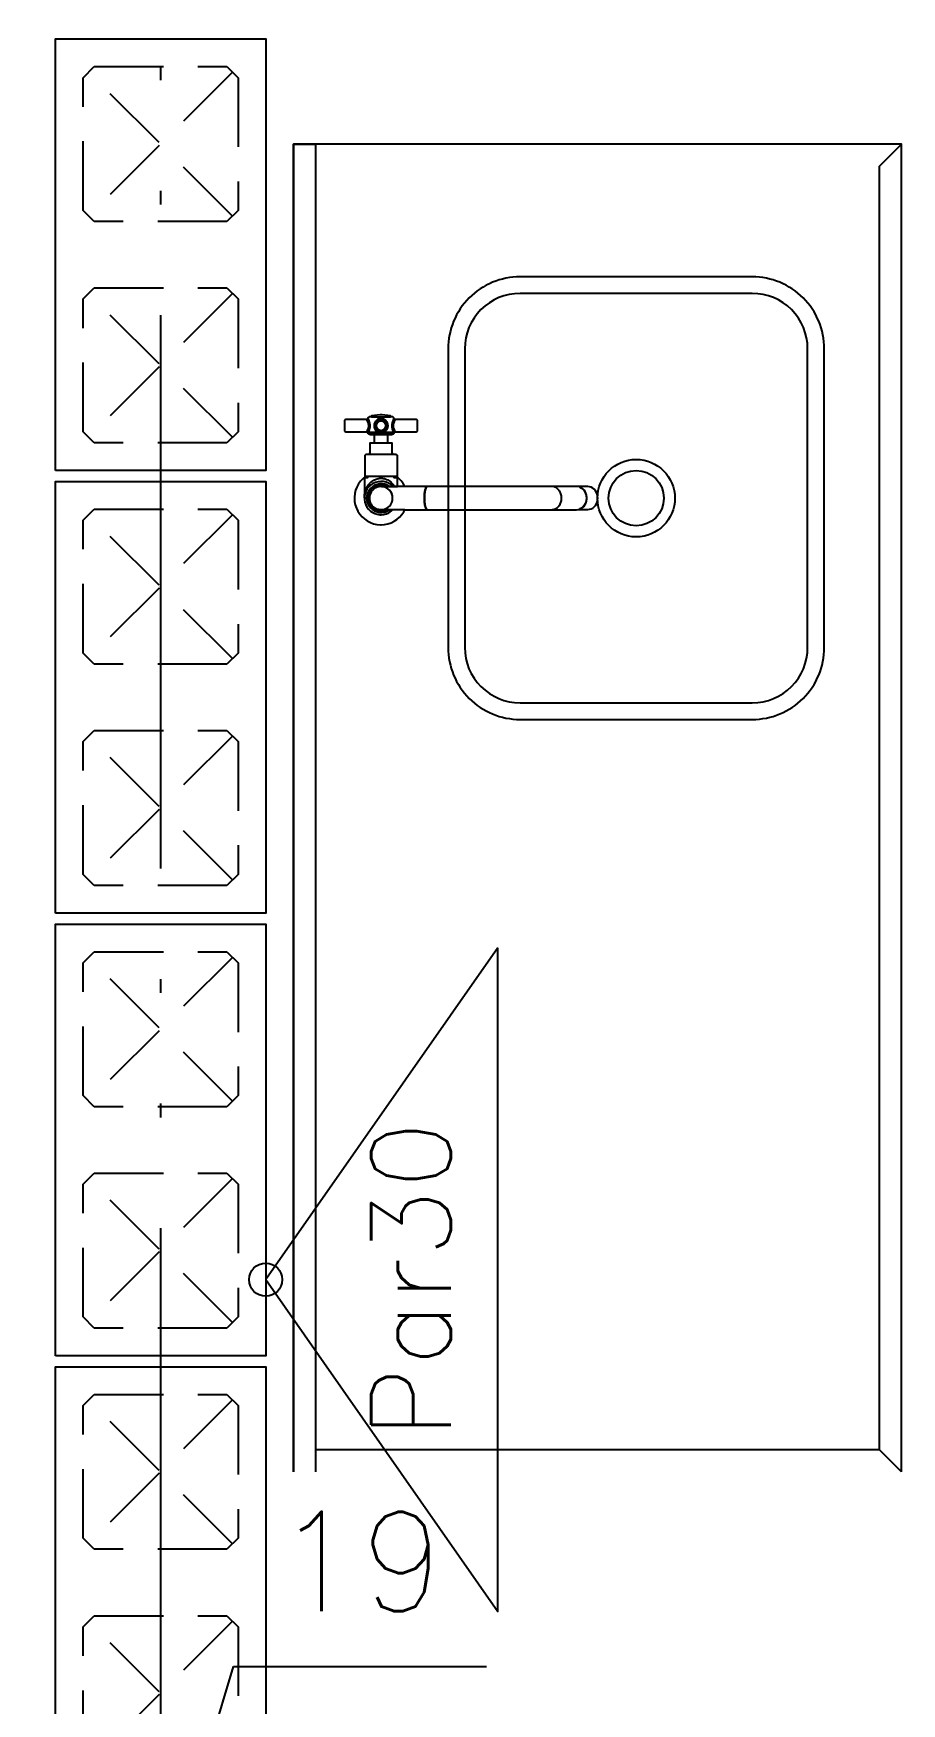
# Model space of a CAD drawing. Extents: x -14651 to 3487, y -4567 to -809.
# Drawn here: x 852.5 to 931, y -1895 to -1744.1 of the extents above; entities that cross this region are included whole.
import ezdxf
from ezdxf.enums import TextEntityAlignment as Align

# ---------------------------------------------------------------- set-up
doc = ezdxf.new("R2010")
doc.units = 0
doc.header["$LTSCALE"] = 25
doc.linetypes.add('DASHED2', pattern=[0.375, 0.25, -0.125])
doc.linetypes.add('ESTILO_TQS_0004', pattern=[3.3, 2, -0.4, 0.05, -0.4, 0.05, -0.4])
for name, color, linetype in [('203', 1, 'DASHED2'), ('241', 2, 'Continuous'), ('247', 50, 'Continuous'), ('ALVENARIA NÃO ESTRUTURAL', 242, 'Continuous'), ('COTA', 1, 'Continuous'), ('EIXOS', 1, 'ESTILO_TQS_0004'), ('PROJ', 252, 'Continuous')]:
    doc.layers.add(name, color=color, linetype=linetype)
doc.styles.add('COTA', font='romans.shx')
doc.dimstyles.new('forma', dxfattribs={"dimscale": 5, "dimtxt": 1.8, "dimasz": 0.8, "dimexe": 2, "dimexo": 1, "dimgap": 1, "dimtad": 1, "dimdec": 1, "dimzin": 9, "dimtxsty": 'COTA', "dimblk1": 'DOT', "dimblk2": 'DOT', "dimsah": 1, "dimcen": 0, "dimdle": 1, "dimclrd": 256, "dimclre": 256, "dimclrt": 2, "dimadec": 0, "dimazin": 0, "dimtfac": 1, "dimtdec": 0, "dimtmove": 0, "dimatfit": 3, "dimfxl": 1, "dimtolj": 1, "dimtzin": 0, "dimarcsym": 0})

# ---------------------------------------------------------------- blocks, each defined once
blk = doc.blocks.new('P4020')
blk.add_lwpolyline([(-19.5, -9.5), (19.5, -9.5), (19.5, 9.5), (-19.5, 9.5), (-19.5, -9.5)])
at = {"color": 1, "linetype": 'DASHED2'}
for points in [[(-17, -6), (-16, -7), (-4, -7), (-3, -6), (-3, 6), (-4, 7), (-16, 7), (-17, 6), (-17, -6)], [(3, -6), (4, -7), (16, -7), (17, -6), (17, 6), (16, 7), (4, 7), (3, 6), (3, -6)]]:
    blk.add_lwpolyline(points, dxfattribs=at)
at = {"layer": '203', "color": 253}
for p, q in [((-16.5, 6.5), (-3.5, -6.5)), ((-3.5, 6.5), (-16.5, -6.5)), ((16.5, 6.5), (3.5, -6.5)), ((3.5, 6.5), (16.5, -6.5))]:
    blk.add_line(p, q, dxfattribs=at)
blk = doc.blocks.new('A$C3139355f')
at = {"layer": 'PROJ'}
for points in [[(1074.58, -1071.77), (1074.58, -951.77), (1019.58, -951.77), (1019.58, -1071.77)], [(1019.58, -1071.77), (1019.58, -951.77), (1021.58, -951.77), (1021.58, -1071.77)], [(1074.58, -1071.77), (1072.58, -1069.77), (1072.58, -953.77), (1074.58, -951.77)], [(1026.66, -976.42), (1028.36, -976.42)], [(1026.9, -978.02), (1028.12, -978.02)], [(1028.12, -978.8), (1026.9, -978.8)], [(1028.61, -979.81), (1026.41, -979.81)], [(1028.92, -981.82), (1026.1, -981.82)], [(1029.67, -982.72), (1027.58, -982.72), (1027.5, -982.72), (1027.43, -982.72), (1027.37, -982.73), (1027.32, -982.74), (1027.3, -982.74), (1027.28, -982.74), (1027.26, -982.75), (1027.24, -982.75), (1027.23, -982.76), (1027.21, -982.76), (1027.2, -982.76), (1027.18, -982.77), (1027.16, -982.78), (1027.14, -982.78), (1027.12, -982.79), (1027.11, -982.8), (1027.09, -982.8), (1027.07, -982.81), (1027.04, -982.83), (1027.01, -982.84), (1026.98, -982.86), (1026.95, -982.88), (1026.91, -982.9), (1026.86, -982.94), (1026.81, -982.99), (1026.76, -983.04), (1026.71, -983.09), (1026.66, -983.15), (1026.62, -983.21), (1026.58, -983.28), (1026.55, -983.35), (1026.52, -983.42), (1026.5, -983.49), (1026.48, -983.56), (1026.47, -983.64), (1026.46, -983.72), (1026.46, -983.79), (1026.47, -983.87), (1026.48, -983.94), (1026.49, -984.02), (1026.51, -984.09), (1026.54, -984.16), (1026.57, -984.23), (1026.61, -984.3), (1026.65, -984.36), (1026.69, -984.42), (1026.74, -984.48), (1026.78, -984.52), (1026.82, -984.56), (1026.84, -984.57), (1026.86, -984.58), (1026.87, -984.6), (1026.89, -984.61), (1026.91, -984.62), (1026.93, -984.64), (1026.95, -984.65), (1026.98, -984.67), (1027, -984.68), (1027.03, -984.7), (1027.06, -984.71), (1027.1, -984.73), (1027.18, -984.76), (1027.27, -984.78), (1027.37, -984.8), (1027.47, -984.81), (1027.58, -984.82)], [(1045.49, -982.78), (1045.63, -982.86), (1045.76, -982.96), (1045.87, -983.09), (1045.97, -983.24), (1046.03, -983.41), (1046.07, -983.58), (1046.09, -983.77), (1046.07, -983.95), (1046.03, -984.12), (1045.97, -984.29), (1045.87, -984.44), (1045.76, -984.57), (1045.63, -984.67), (1045.49, -984.75), (1045.48, -984.75)], [(1029.67, -984.82), (1027.54, -984.82)], [(1072.58, -1069.77), (1021.58, -1069.77), (1021.58, -1071.77)]]:
    blk.add_lwpolyline(points, dxfattribs=at)
for points in [[(1061.08, -963.77), (1040.08, -963.77, 0.414214), (1033.58, -970.27), (1033.58, -997.27, 0.414214), (1040.08, -1003.77), (1061.08, -1003.77, 0.414214), (1067.58, -997.27), (1067.58, -970.27, 0.414214)], [(1061.08, -965.27), (1040.08, -965.27, 0.414214), (1035.08, -970.27), (1035.08, -997.27, 0.414214), (1040.08, -1002.27), (1061.08, -1002.27, 0.414214), (1066.08, -997.27), (1066.08, -970.27, 0.414214)], [(1026.91, -977.15), (1026.91, -977.24), (1026.91, -977.32), (1026.93, -977.39), (1026.94, -977.44), (1026.96, -977.49), (1026.99, -977.55), (1027.01, -977.59), (1027.05, -977.64), (1027.08, -977.68), (1027.13, -977.73), (1027.2, -977.78), (1027.24, -977.81), (1027.28, -977.82), (1027.29, -977.78), (1027.3, -977.73, 0.192103), (1027.71, -977.73), (1027.72, -977.78), (1027.74, -977.82), (1027.79, -977.8), (1027.83, -977.77), (1027.87, -977.74), (1027.91, -977.7), (1027.95, -977.67), (1027.99, -977.61), (1028.04, -977.52), (1028.08, -977.44), (1028.09, -977.37), (1028.1, -977.32), (1028.11, -977.27), (1028.11, -977.22), (1028.1, -977.15), (1028.09, -977.07), (1028.07, -977), (1028.05, -976.95), (1028.03, -976.9), (1028, -976.85), (1027.97, -976.81), (1027.92, -976.75), (1027.85, -976.68), (1027.77, -976.63), (1027.68, -976.6), (1027.6, -976.58), (1027.54, -976.57), (1027.48, -976.57), (1027.42, -976.58), (1027.37, -976.59), (1027.31, -976.61), (1027.25, -976.64), (1027.18, -976.67), (1027.14, -976.71), (1027.1, -976.74), (1027.07, -976.78), (1027.04, -976.82), (1027, -976.88), (1026.96, -976.96), (1026.93, -977.05)], [(1026.33, -977.86, -0.023181), (1026.35, -977.82), (1027.28, -977.82), (1027.33, -977.84), (1027.4, -977.85), (1027.49, -977.86), (1027.59, -977.85), (1027.67, -977.84), (1027.74, -977.82), (1028.66, -977.82, -0.022959), (1028.68, -977.86, -0.366689), (1028.49, -978.02), (1028.12, -978.02), (1026.9, -978.02), (1026.53, -978.02, -0.366483)], [(1027.73, -977.73), (1027.73, -977.73, 0.017847), (1027.76, -977.71), (1027.75, -977.72, 0.017789), (1027.79, -977.7), (1027.78, -977.7, 0.021587), (1027.82, -977.68), (1027.81, -977.68, 0.027178), (1027.86, -977.65), (1027.85, -977.65, 0.016694), (1027.88, -977.63), (1027.88, -977.63, 0.029524), (1027.92, -977.58), (1027.92, -977.59, 0.024437), (1027.95, -977.55), (1027.94, -977.56, 0.02481), (1027.98, -977.51), (1027.97, -977.52, 0.023752), (1028, -977.48), (1027.99, -977.49, 0.022023), (1028.01, -977.44), (1028.01, -977.45, 0.022441), (1028.03, -977.41), (1028.02, -977.42, 0.022868), (1028.04, -977.37), (1028.04, -977.38, 0.020181), (1028.05, -977.33), (1028.05, -977.34, 0.015814), (1028.05, -977.31), (1028.05, -977.31, 0.015915), (1028.06, -977.28), (1028.05, -977.29, 0.025741), (1028.06, -977.23), (1028.06, -977.23, 0.018498), (1028.06, -977.19), (1028.06, -977.2, 0.017313), (1028.06, -977.16), (1028.06, -977.17, 0.018157), (1028.05, -977.13), (1028.05, -977.14, 0.018149), (1028.04, -977.1), (1028.05, -977.11, 0.018439), (1028.04, -977.07), (1028.04, -977.07, 0.018647), (1028.03, -977.04), (1028.03, -977.04, 0.018581), (1028.01, -977.01), (1028.02, -977.01, 0.021766), (1028, -976.97), (1028, -976.98, 0.026407), (1027.97, -976.93), (1027.98, -976.94, 0.026609), (1027.95, -976.89), (1027.95, -976.9, 0.026914), (1027.92, -976.85), (1027.93, -976.86, 0.025672), (1027.89, -976.82), (1027.89, -976.83, 0.023779), (1027.85, -976.79), (1027.86, -976.8, 0.024124), (1027.82, -976.77), (1027.83, -976.77, 0.024539), (1027.78, -976.75), (1027.79, -976.75, 0.024082), (1027.75, -976.73), (1027.76, -976.73, 0.023177), (1027.71, -976.71), (1027.72, -976.71, 0.023669), (1027.67, -976.7), (1027.68, -976.7, 0.024126), (1027.63, -976.68), (1027.64, -976.69, 0.020906), (1027.59, -976.68), (1027.6, -976.68, 0.015716), (1027.57, -976.67), (1027.57, -976.68, 0.01579), (1027.54, -976.67), (1027.55, -976.67, 0.016075), (1027.51, -976.67), (1027.52, -976.67, 0.016281), (1027.48, -976.67), (1027.49, -976.67, 0.016316), (1027.45, -976.67), (1027.46, -976.67, 0.01533), (1027.43, -976.68), (1027.43, -976.68, 0.013711), (1027.4, -976.68), (1027.41, -976.68, 0.013749), (1027.38, -976.69), (1027.39, -976.68, 0.013768), (1027.36, -976.69), (1027.36, -976.69, 0.015624), (1027.33, -976.7), (1027.34, -976.7, 0.018303), (1027.3, -976.71), (1027.31, -976.71, 0.018249), (1027.27, -976.73), (1027.28, -976.72, 0.018455), (1027.24, -976.74), (1027.25, -976.74, 0.018647), (1027.21, -976.76), (1027.22, -976.75, 0.018591), (1027.19, -976.78), (1027.19, -976.77, 0.021186), (1027.15, -976.8), (1027.16, -976.79, 0.025016), (1027.12, -976.83), (1027.13, -976.82, 0.025258), (1027.09, -976.86), (1027.1, -976.85, 0.025603), (1027.06, -976.9), (1027.07, -976.89, 0.024312), (1027.04, -976.93), (1027.04, -976.92, 0.022281), (1027.02, -976.96), (1027.02, -976.96, 0.022662), (1027, -977), (1027.01, -976.99, 0.023081), (1026.99, -977.04), (1026.99, -977.03, 0.023127), (1026.98, -977.08), (1026.98, -977.07, 0.022918), (1026.97, -977.12), (1026.97, -977.11, 0.020264), (1026.96, -977.15), (1026.96, -977.14, 0.015918), (1026.96, -977.18), (1026.96, -977.17, 0.015999), (1026.96, -977.21), (1026.96, -977.2, 0.556946)], [(1027.06, -977.22, 1), (1027.96, -977.22, 1)], [(1026.3, -981.82), (1026.3, -981.92), (1026, -981.92), (1026, -983.74), (1026, -983.72), (1026.01, -983.72), (1026.01, -983.89), (1026.05, -984.13), (1026.13, -984.36), (1026.24, -984.58), (1026.39, -984.77), (1026.57, -984.94), (1026.72, -985.05), (1026.94, -985.16), (1027.17, -985.23), (1027.41, -985.27), (1027.51, -985.27), (1027.75, -985.25), (1027.99, -985.19), (1028.21, -985.09), (1028.3, -985.05), (1028.49, -984.9), (1028.58, -984.82), (1027.56, -984.82), (1027.55, -984.81, 0.956818), (1027.56, -982.72), (1027.57, -982.72, 0.005512), (1027.54, -982.72), (1027.58, -982.72), (1029.01, -982.72), (1029.01, -981.92), (1028.71, -981.92), (1028.71, -981.82)]]:
    blk.add_lwpolyline(points, format="xyb", close=True, dxfattribs=at)
for points in [[(1026.26, -976.72), (1026.27, -976.74), (1026.28, -976.76), (1026.29, -976.78), (1026.3, -976.81), (1026.32, -976.84), (1026.33, -976.87), (1026.35, -976.91), (1026.36, -976.95), (1026.37, -976.98), (1026.38, -977.01), (1026.39, -977.04), (1026.39, -977.06), (1026.4, -977.08), (1026.4, -977.11), (1026.4, -977.14), (1026.41, -977.17), (1026.41, -977.2), (1026.41, -977.22), (1026.41, -977.25), (1026.41, -977.28), (1026.4, -977.31), (1026.4, -977.35), (1026.39, -977.39), (1026.38, -977.42), (1026.37, -977.46), (1026.36, -977.5), (1026.35, -977.53), (1026.34, -977.57), (1026.32, -977.6), (1026.31, -977.63), (1026.29, -977.66), (1026.28, -977.68), (1026.27, -977.7), (1026.26, -977.72), (1026.25, -977.73), (1026.26, -977.73), (1026.28, -977.74), (1026.3, -977.74), (1026.31, -977.75), (1026.32, -977.76), (1026.34, -977.78), (1026.34, -977.79), (1026.35, -977.81), (1026.35, -977.82), (1026.37, -977.77), (1026.4, -977.72), (1026.42, -977.65), (1026.45, -977.57), (1026.47, -977.48), (1026.48, -977.39), (1026.49, -977.3), (1026.49, -977.21), (1026.49, -977.13), (1026.48, -977.06), (1026.47, -977), (1026.46, -976.95), (1026.45, -976.9), (1026.44, -976.85), (1026.42, -976.79), (1026.39, -976.72), (1026.37, -976.66), (1026.35, -976.61), (1026.34, -976.59), (1026.35, -976.61), (1026.35, -976.63), (1026.36, -976.65), (1026.37, -976.67), (1026.39, -976.7), (1026.4, -976.73), (1026.41, -976.77), (1026.42, -976.81), (1026.44, -976.85), (1026.45, -976.9), (1026.46, -976.95), (1026.47, -977), (1026.48, -977.04), (1026.49, -977.07), (1026.49, -977.11), (1026.49, -977.15), (1026.49, -977.19), (1026.49, -977.22), (1026.49, -977.27), (1026.49, -977.32), (1026.49, -977.37), (1026.48, -977.42), (1026.47, -977.46), (1026.46, -977.5), (1026.45, -977.55), (1026.44, -977.59), (1026.43, -977.63), (1026.41, -977.67), (1026.4, -977.7), (1026.39, -977.74), (1026.38, -977.76), (1026.37, -977.79), (1026.36, -977.81), (1026.35, -977.82), (1026.34, -977.78), (1026.3, -977.74), (1026.26, -977.73), (1026.28, -977.69), (1026.3, -977.64), (1026.33, -977.58), (1026.36, -977.51), (1026.38, -977.44), (1026.4, -977.37), (1026.41, -977.29), (1026.41, -977.24), (1026.41, -977.18), (1026.4, -977.13), (1026.39, -977.06), (1026.38, -976.99), (1026.36, -976.93), (1026.33, -976.86), (1026.3, -976.8), (1026.27, -976.74)], [(1028.53, -977.05), (1028.52, -977.12), (1028.52, -977.18), (1028.52, -977.23), (1028.52, -977.29), (1028.53, -977.37), (1028.54, -977.44), (1028.55, -977.5), (1028.56, -977.55), (1028.58, -977.61), (1028.61, -977.69), (1028.63, -977.76), (1028.66, -977.82), (1028.67, -977.8), (1028.66, -977.82), (1028.66, -977.81), (1028.65, -977.8), (1028.64, -977.77), (1028.63, -977.74), (1028.62, -977.71), (1028.6, -977.68), (1028.59, -977.64), (1028.58, -977.59), (1028.56, -977.55), (1028.55, -977.5), (1028.54, -977.44), (1028.53, -977.39), (1028.53, -977.35), (1028.52, -977.31), (1028.52, -977.28), (1028.52, -977.23), (1028.52, -977.18), (1028.52, -977.12), (1028.53, -977.07), (1028.54, -977.03), (1028.54, -976.99), (1028.55, -976.94), (1028.56, -976.9), (1028.57, -976.86), (1028.59, -976.82), (1028.6, -976.78), (1028.61, -976.74), (1028.63, -976.71), (1028.64, -976.67), (1028.65, -976.65), (1028.66, -976.64), (1028.67, -976.61), (1028.68, -976.59), (1028.66, -976.62), (1028.64, -976.67), (1028.62, -976.72), (1028.59, -976.8), (1028.57, -976.88), (1028.55, -976.96)], [(1028.74, -977.69), (1028.72, -977.66), (1028.71, -977.64), (1028.7, -977.61), (1028.68, -977.57), (1028.67, -977.53), (1028.65, -977.5), (1028.64, -977.45), (1028.63, -977.42), (1028.62, -977.39), (1028.62, -977.36), (1028.61, -977.33), (1028.61, -977.3), (1028.61, -977.27), (1028.61, -977.24), (1028.61, -977.21), (1028.61, -977.18), (1028.61, -977.15), (1028.61, -977.12), (1028.62, -977.1), (1028.62, -977.06), (1028.63, -977.02), (1028.64, -976.98), (1028.65, -976.95), (1028.67, -976.91), (1028.68, -976.88), (1028.69, -976.85), (1028.71, -976.82), (1028.71, -976.81), (1028.72, -976.78), (1028.74, -976.76), (1028.75, -976.74), (1028.75, -976.73), (1028.77, -976.7), (1028.78, -976.68), (1028.76, -976.71), (1028.74, -976.75), (1028.71, -976.8), (1028.69, -976.86), (1028.66, -976.93), (1028.64, -977), (1028.62, -977.08), (1028.61, -977.14), (1028.61, -977.19), (1028.61, -977.25), (1028.61, -977.31), (1028.62, -977.38), (1028.64, -977.44), (1028.66, -977.51), (1028.69, -977.59), (1028.72, -977.65), (1028.74, -977.7), (1028.75, -977.72), (1028.75, -977.71)], [(1031.58, -982.81), (1031.55, -982.87), (1031.52, -982.95), (1031.5, -983.02), (1031.49, -983.08), (1031.48, -983.14), (1031.47, -983.2), (1031.46, -983.27), (1031.45, -983.35), (1031.44, -983.42), (1031.44, -983.51), (1031.43, -983.59), (1031.43, -983.68), (1031.43, -983.77), (1031.43, -983.85), (1031.43, -983.94), (1031.44, -984.02), (1031.44, -984.11), (1031.45, -984.18), (1031.46, -984.26), (1031.47, -984.33), (1031.48, -984.4), (1031.49, -984.46), (1031.5, -984.51), (1031.52, -984.58), (1031.55, -984.66), (1031.58, -984.72), (1031.61, -984.77), (1031.64, -984.8), (1031.66, -984.81), (1031.64, -984.8), (1031.63, -984.79), (1031.61, -984.77), (1031.6, -984.76), (1031.59, -984.73), (1031.57, -984.71), (1031.56, -984.68), (1031.55, -984.64), (1031.53, -984.61), (1031.52, -984.56), (1031.5, -984.51), (1031.49, -984.46), (1031.48, -984.4), (1031.47, -984.33), (1031.46, -984.26), (1031.45, -984.18), (1031.44, -984.11), (1031.44, -984.02), (1031.43, -983.94), (1031.43, -983.85), (1031.43, -983.77), (1031.43, -983.68), (1031.43, -983.59), (1031.44, -983.51), (1031.44, -983.42), (1031.45, -983.35), (1031.46, -983.27), (1031.47, -983.2), (1031.48, -983.14), (1031.49, -983.08), (1031.5, -983.02), (1031.52, -982.97), (1031.53, -982.93), (1031.55, -982.89), (1031.56, -982.85), (1031.57, -982.82), (1031.59, -982.8), (1031.6, -982.77), (1031.61, -982.76), (1031.63, -982.74), (1031.66, -982.72), (1031.67, -982.72), (1031.64, -982.73), (1031.61, -982.76)]]:
    blk.add_lwpolyline(points, close=True, dxfattribs=at)
blk.add_polyline3d([(1046.2, -982.73, 0), (1045.33, -982.73, 0), (1045.18, -982.72, 0), (1042.92, -982.72, 0), (1029.67, -982.72, 0), (1029.52, -982.45, 0), (1029.33, -982.2, 0), (1029.11, -981.98, 0), (1028.92, -981.82, 0), (1028.99, -981.82, 0), (1028.99, -979.91, 0), (1028.89, -979.81, 0), (1028.61, -979.81, 0), (1028.51, -979.71, 0), (1028.51, -978.8, 0), (1028.12, -978.8, 0), (1028.12, -978.02, 0), (1028.48, -978.02, 0), (1028.68, -977.86, 0), (1028.78, -977.77, 0), (1030.71, -977.77, 0), (1030.81, -977.67, 0), (1030.81, -976.77, 0), (1030.71, -976.67, 0), (1028.78, -976.67, 0), (1028.68, -976.57, 0), (1028.68, -976.52, 0), (1028.58, -976.42, 0), (1028.36, -976.42, 0), (1028.36, -976.32, 0), (1027.6, -976.24, 0), (1027.42, -976.24, 0), (1026.66, -976.32, 0), (1026.66, -976.42, 0), (1026.43, -976.42, 0), (1026.33, -976.52, 0), (1026.33, -976.57, 0), (1026.23, -976.67, 0), (1024.3, -976.67, 0), (1024.2, -976.77, 0), (1024.2, -977.67, 0), (1024.3, -977.77, 0), (1026.23, -977.77, 0), (1026.33, -977.86, 0), (1026.53, -978.02, 0), (1026.9, -978.02, 0), (1026.9, -978.8, 0), (1026.51, -978.8, 0), (1026.51, -979.71, 0), (1026.41, -979.81, 0), (1026.13, -979.81, 0), (1026.03, -979.91, 0), (1026.03, -981.82, 0), (1026.1, -981.82, 0), (1025.86, -982.01, 0), (1025.65, -982.24, 0), (1025.47, -982.49, 0), (1025.32, -982.77, 0), (1025.21, -983.06, 0), (1025.14, -983.36, 0), (1025.1, -983.67, 0), (1025.1, -983.77, 0), (1025.12, -984.07, 0), (1025.18, -984.38, 0), (1025.28, -984.67, 0), (1025.42, -984.95, 0), (1025.59, -985.21, 0), (1025.79, -985.45, 0), (1026.02, -985.65, 0), (1026.27, -985.83, 0), (1026.55, -985.97, 0), (1026.84, -986.08, 0), (1027.14, -986.14, 0), (1027.45, -986.17, 0), (1027.51, -986.17, 0), (1027.82, -986.15, 0), (1028.12, -986.09, 0), (1028.42, -985.99, 0), (1028.69, -985.86, 0), (1028.95, -985.69, 0), (1029.19, -985.49, 0), (1029.4, -985.25, 0), (1029.57, -985, 0), (1029.67, -984.82, 0), (1042.92, -984.82, 0), (1045.18, -984.82, 0), (1045.33, -984.8, 0), (1046.2, -984.8, 0), (1046.36, -984.78, 0), (1046.51, -984.74, 0), (1046.65, -984.66, 0), (1046.78, -984.56, 0), (1046.89, -984.43, 0), (1046.98, -984.28, 0), (1047.05, -984.12, 0), (1047.09, -983.95, 0), (1047.1, -983.77, 0), (1047.09, -983.59, 0), (1047.05, -983.41, 0), (1046.98, -983.25, 0), (1046.89, -983.1, 0), (1046.78, -982.97, 0), (1046.65, -982.87, 0), (1046.51, -982.79, 0), (1046.36, -982.75, 0), (1046.2, -982.73, 0)], close=True, dxfattribs=at)
for points in [[(1026.33, -976.57, 0), (1026.33, -976.57, 0), (1026.33, -976.58, 0), (1026.34, -976.58, 0), (1026.34, -976.59, 0), (1026.35, -976.61, 0), (1026.35, -976.63, 0), (1026.36, -976.65, 0), (1026.37, -976.67, 0), (1026.39, -976.7, 0), (1026.4, -976.73, 0), (1026.41, -976.77, 0), (1026.42, -976.81, 0), (1026.44, -976.85, 0), (1026.45, -976.9, 0), (1026.46, -976.95, 0), (1026.47, -977, 0), (1026.48, -977.04, 0), (1026.49, -977.07, 0), (1026.49, -977.11, 0), (1026.49, -977.15, 0), (1026.49, -977.19, 0), (1026.49, -977.22, 0), (1026.49, -977.27, 0), (1026.49, -977.32, 0), (1026.49, -977.37, 0), (1026.48, -977.42, 0), (1026.47, -977.46, 0), (1026.46, -977.5, 0), (1026.45, -977.55, 0), (1026.44, -977.59, 0), (1026.43, -977.63, 0), (1026.41, -977.67, 0), (1026.4, -977.7, 0), (1026.39, -977.74, 0), (1026.38, -977.76, 0), (1026.37, -977.79, 0), (1026.36, -977.81, 0), (1026.35, -977.82, 0)], [(1027.28, -977.82, 0), (1027.25, -977.81, 0), (1027.23, -977.8, 0), (1027.21, -977.79, 0), (1027.19, -977.77, 0), (1027.15, -977.74, 0), (1027.11, -977.71, 0), (1027.08, -977.68, 0), (1027.05, -977.64, 0), (1027.01, -977.59, 0), (1026.99, -977.55, 0), (1026.96, -977.49, 0), (1026.94, -977.44, 0), (1026.93, -977.41, 0), (1026.92, -977.37, 0), (1026.92, -977.33, 0), (1026.91, -977.3, 0), (1026.91, -977.26, 0), (1026.91, -977.22, 0), (1026.91, -977.17, 0), (1026.91, -977.12, 0), (1026.92, -977.08, 0), (1026.93, -977.03, 0), (1026.95, -976.98, 0), (1026.97, -976.94, 0), (1026.99, -976.9, 0), (1027.01, -976.86, 0), (1027.04, -976.82, 0), (1027.07, -976.78, 0), (1027.1, -976.74, 0), (1027.14, -976.71, 0), (1027.17, -976.68, 0), (1027.2, -976.66, 0), (1027.23, -976.65, 0), (1027.26, -976.63, 0), (1027.3, -976.61, 0), (1027.33, -976.6, 0), (1027.36, -976.59, 0), (1027.38, -976.59, 0), (1027.41, -976.58, 0), (1027.43, -976.58, 0), (1027.46, -976.57, 0), (1027.49, -976.57, 0), (1027.52, -976.57, 0), (1027.55, -976.57, 0), (1027.59, -976.58, 0), (1027.62, -976.58, 0), (1027.66, -976.59, 0), (1027.7, -976.61, 0), (1027.75, -976.63, 0), (1027.79, -976.65, 0), (1027.83, -976.67, 0), (1027.87, -976.7, 0), (1027.9, -976.73, 0), (1027.94, -976.77, 0), (1027.97, -976.81, 0), (1028, -976.85, 0), (1028.03, -976.9, 0), (1028.05, -976.95, 0), (1028.07, -977, 0), (1028.09, -977.05, 0), (1028.1, -977.09, 0), (1028.1, -977.13, 0), (1028.11, -977.17, 0), (1028.11, -977.22, 0), (1028.11, -977.27, 0), (1028.1, -977.32, 0), (1028.09, -977.37, 0), (1028.08, -977.41, 0), (1028.07, -977.46, 0), (1028.05, -977.5, 0), (1028.03, -977.54, 0), (1028, -977.59, 0), (1027.98, -977.63, 0), (1027.95, -977.67, 0), (1027.91, -977.7, 0), (1027.87, -977.74, 0), (1027.83, -977.77, 0), (1027.8, -977.79, 0), (1027.77, -977.81, 0), (1027.74, -977.82, 0)], [(1028.66, -977.82, 0), (1028.66, -977.81, 0), (1028.65, -977.8, 0), (1028.64, -977.77, 0), (1028.63, -977.74, 0), (1028.62, -977.71, 0), (1028.6, -977.68, 0), (1028.59, -977.64, 0), (1028.58, -977.59, 0), (1028.56, -977.55, 0), (1028.55, -977.5, 0), (1028.54, -977.44, 0), (1028.53, -977.39, 0), (1028.53, -977.35, 0), (1028.52, -977.31, 0), (1028.52, -977.28, 0), (1028.52, -977.23, 0), (1028.52, -977.18, 0), (1028.52, -977.12, 0), (1028.53, -977.07, 0), (1028.54, -977.03, 0), (1028.54, -976.99, 0), (1028.55, -976.94, 0), (1028.56, -976.9, 0), (1028.57, -976.86, 0), (1028.59, -976.82, 0), (1028.6, -976.78, 0), (1028.61, -976.74, 0), (1028.63, -976.71, 0), (1028.64, -976.67, 0), (1028.65, -976.65, 0), (1028.66, -976.64, 0), (1028.66, -976.62, 0), (1028.67, -976.61, 0), (1028.67, -976.6, 0), (1028.68, -976.59, 0), (1028.68, -976.58, 0), (1028.68, -976.57, 0), (1028.68, -976.57, 0), (1028.68, -976.57, 0)], [(1026.25, -977.73, 0), (1026.26, -977.72, 0), (1026.27, -977.7, 0), (1026.28, -977.68, 0), (1026.29, -977.66, 0), (1026.31, -977.63, 0), (1026.32, -977.6, 0), (1026.34, -977.57, 0), (1026.35, -977.53, 0), (1026.36, -977.5, 0), (1026.37, -977.46, 0), (1026.38, -977.42, 0), (1026.39, -977.39, 0), (1026.4, -977.35, 0), (1026.4, -977.31, 0), (1026.41, -977.28, 0), (1026.41, -977.25, 0), (1026.41, -977.22, 0), (1026.41, -977.2, 0), (1026.41, -977.17, 0), (1026.4, -977.14, 0), (1026.4, -977.11, 0), (1026.4, -977.08, 0), (1026.39, -977.06, 0), (1026.39, -977.04, 0), (1026.38, -977.01, 0), (1026.37, -976.98, 0), (1026.36, -976.95, 0), (1026.35, -976.91, 0), (1026.33, -976.87, 0), (1026.32, -976.84, 0), (1026.3, -976.81, 0), (1026.29, -976.78, 0), (1026.28, -976.76, 0), (1026.27, -976.74, 0), (1026.26, -976.72, 0), (1026.25, -976.7, 0), (1026.24, -976.69, 0), (1026.24, -976.68, 0), (1026.23, -976.68, 0), (1026.23, -976.67, 0), (1026.23, -976.67, 0)], [(1026.35, -977.82, 0), (1026.35, -977.81, 0), (1026.34, -977.79, 0), (1026.34, -977.78, 0), (1026.32, -977.76, 0), (1026.31, -977.75, 0), (1026.3, -977.74, 0), (1026.28, -977.74, 0), (1026.26, -977.73, 0), (1026.25, -977.73, 0)], [(1028.06, -977.22, 0), (1028.06, -977.21, 0), (1028.06, -977.18, 0), (1028.05, -977.15, 0), (1028.05, -977.11, 0), (1028.04, -977.08, 0), (1028.03, -977.05, 0), (1028.02, -977.02, 0), (1028.01, -976.99, 0), (1027.99, -976.95, 0), (1027.96, -976.91, 0), (1027.93, -976.87, 0), (1027.9, -976.84, 0), (1027.87, -976.81, 0), (1027.84, -976.78, 0), (1027.8, -976.76, 0), (1027.76, -976.73, 0), (1027.73, -976.72, 0), (1027.69, -976.7, 0), (1027.65, -976.69, 0), (1027.61, -976.68, 0), (1027.58, -976.68, 0), (1027.55, -976.67, 0), (1027.52, -976.67, 0), (1027.5, -976.67, 0), (1027.47, -976.67, 0), (1027.44, -976.68, 0), (1027.42, -976.68, 0), (1027.39, -976.68, 0), (1027.37, -976.69, 0), (1027.34, -976.7, 0), (1027.31, -976.71, 0), (1027.28, -976.72, 0), (1027.26, -976.73, 0), (1027.23, -976.75, 0), (1027.2, -976.77, 0), (1027.17, -976.78, 0), (1027.14, -976.81, 0), (1027.11, -976.84, 0), (1027.08, -976.88, 0), (1027.05, -976.91, 0), (1027.03, -976.95, 0), (1027.01, -976.98, 0), (1026.99, -977.02, 0), (1026.98, -977.06, 0), (1026.97, -977.1, 0), (1026.96, -977.14, 0), (1026.96, -977.16, 0), (1026.96, -977.19, 0), (1026.96, -977.22, 0), (1026.96, -977.22, 0)], [(1027.3, -977.73, 0), (1027.3, -977.73, 0), (1027.3, -977.74, 0), (1027.3, -977.75, 0), (1027.3, -977.76, 0), (1027.3, -977.77, 0), (1027.29, -977.78, 0), (1027.29, -977.8, 0), (1027.28, -977.81, 0), (1027.28, -977.82, 0)], [(1027.74, -977.82, 0), (1027.69, -977.84, 0), (1027.65, -977.84, 0), (1027.61, -977.85, 0), (1027.56, -977.86, 0), (1027.52, -977.86, 0), (1027.47, -977.86, 0), (1027.43, -977.85, 0), (1027.38, -977.85, 0), (1027.33, -977.84, 0), (1027.28, -977.82, 0)], [(1027.74, -977.82, 0), (1027.73, -977.81, 0), (1027.73, -977.79, 0), (1027.72, -977.78, 0), (1027.72, -977.76, 0), (1027.72, -977.75, 0), (1027.71, -977.74, 0), (1027.72, -977.74, 0), (1027.72, -977.73, 0), (1027.72, -977.73, 0)], [(1027.72, -977.73, 0), (1027.75, -977.72, 0), (1027.77, -977.7, 0), (1027.8, -977.69, 0), (1027.84, -977.66, 0), (1027.88, -977.63, 0), (1027.88, -977.63, 0), (1027.91, -977.6, 0), (1027.94, -977.57, 0), (1027.96, -977.53, 0), (1027.99, -977.49, 0), (1028, -977.46, 0), (1028.02, -977.42, 0), (1028.03, -977.39, 0), (1028.04, -977.35, 0), (1028.05, -977.32, 0), (1028.05, -977.29, 0), (1028.06, -977.26, 0), (1028.06, -977.24, 0), (1028.06, -977.22, 0)], [(1028.78, -976.67, 0), (1028.78, -976.67, 0), (1028.78, -976.67, 0), (1028.78, -976.68, 0), (1028.78, -976.68, 0), (1028.77, -976.69, 0), (1028.77, -976.7, 0), (1028.76, -976.71, 0), (1028.75, -976.73, 0), (1028.75, -976.74, 0), (1028.74, -976.76, 0), (1028.72, -976.78, 0), (1028.71, -976.81, 0), (1028.71, -976.82, 0), (1028.69, -976.85, 0), (1028.68, -976.88, 0), (1028.67, -976.91, 0), (1028.65, -976.95, 0), (1028.64, -976.98, 0), (1028.63, -977.02, 0), (1028.62, -977.06, 0), (1028.62, -977.1, 0), (1028.61, -977.12, 0), (1028.61, -977.15, 0), (1028.61, -977.18, 0), (1028.61, -977.21, 0), (1028.61, -977.24, 0), (1028.61, -977.27, 0), (1028.61, -977.3, 0), (1028.61, -977.33, 0), (1028.62, -977.36, 0), (1028.62, -977.39, 0), (1028.63, -977.42, 0), (1028.64, -977.45, 0), (1028.65, -977.5, 0), (1028.67, -977.53, 0), (1028.68, -977.57, 0), (1028.7, -977.61, 0), (1028.71, -977.64, 0), (1028.72, -977.66, 0), (1028.74, -977.69, 0), (1028.75, -977.71, 0), (1028.75, -977.72, 0), (1028.76, -977.73, 0)], [(1028.76, -977.73, 0), (1028.74, -977.73, 0), (1028.73, -977.74, 0), (1028.71, -977.75, 0), (1028.7, -977.76, 0), (1028.69, -977.77, 0), (1028.68, -977.78, 0), (1028.67, -977.8, 0), (1028.66, -977.81, 0), (1028.66, -977.82, 0)], [(1026, -983.72, 0), (1026.01, -983.7, 0), (1026.01, -983.65, 0), (1026.01, -983.58, 0), (1026.02, -983.47, 0), (1026.05, -983.32, 0), (1026.09, -983.17, 0), (1026.14, -983.02, 0), (1026.21, -982.86, 0), (1026.29, -982.71, 0), (1026.39, -982.56, 0), (1026.47, -982.46, 0), (1026.56, -982.37, 0), (1026.62, -982.31, 0), (1026.69, -982.25, 0), (1026.76, -982.2, 0), (1026.84, -982.15, 0), (1026.91, -982.11, 0), (1027, -982.07, 0), (1027.08, -982.04, 0), (1027.17, -982.01, 0), (1027.26, -981.99, 0), (1027.32, -981.98, 0), (1027.38, -981.97, 0), (1027.44, -981.96, 0), (1027.5, -981.96, 0), (1027.57, -981.96, 0), (1027.63, -981.97, 0), (1027.69, -981.98, 0), (1027.75, -981.99, 0), (1027.81, -982, 0), (1027.88, -982.02, 0), (1027.95, -982.04, 0), (1028.01, -982.07, 0), (1028.11, -982.11, 0), (1028.2, -982.16, 0), (1028.29, -982.23, 0), (1028.39, -982.3, 0), (1028.47, -982.38, 0), (1028.55, -982.47, 0), (1028.63, -982.56, 0), (1028.7, -982.66, 0), (1028.73, -982.72, 0)], [(1028.58, -982.72, 0), (1028.4, -982.55, 0), (1028.19, -982.43, 0), (1027.96, -982.33, 0), (1027.72, -982.28, 0), (1027.48, -982.26, 0), (1027.24, -982.29, 0), (1027, -982.35, 0), (1026.78, -982.45, 0), (1026.57, -982.59, 0), (1026.39, -982.76, 0), (1026.24, -982.95, 0), (1026.13, -983.17, 0), (1026.05, -983.4, 0), (1026.01, -983.64, 0), (1026.01, -983.89, 0), (1026.05, -984.13, 0), (1026.13, -984.36, 0), (1026.24, -984.58, 0), (1026.39, -984.77, 0), (1026.57, -984.94, 0), (1026.72, -985.05, 0)], [(1031.69, -984.82, 0), (1031.67, -984.81, 0), (1031.66, -984.81, 0), (1031.64, -984.8, 0), (1031.63, -984.79, 0), (1031.61, -984.77, 0), (1031.6, -984.76, 0), (1031.59, -984.73, 0), (1031.57, -984.71, 0), (1031.56, -984.68, 0), (1031.55, -984.64, 0), (1031.53, -984.61, 0), (1031.52, -984.56, 0), (1031.5, -984.51, 0), (1031.49, -984.46, 0), (1031.48, -984.4, 0), (1031.47, -984.33, 0), (1031.46, -984.26, 0), (1031.45, -984.18, 0), (1031.44, -984.11, 0), (1031.44, -984.02, 0), (1031.43, -983.94, 0), (1031.43, -983.85, 0), (1031.43, -983.77, 0), (1031.43, -983.68, 0), (1031.43, -983.59, 0), (1031.44, -983.51, 0), (1031.44, -983.42, 0), (1031.45, -983.35, 0), (1031.46, -983.27, 0), (1031.47, -983.2, 0), (1031.48, -983.14, 0), (1031.49, -983.08, 0), (1031.5, -983.02, 0), (1031.52, -982.97, 0), (1031.53, -982.93, 0), (1031.55, -982.89, 0), (1031.56, -982.85, 0), (1031.57, -982.82, 0), (1031.59, -982.8, 0), (1031.6, -982.77, 0), (1031.61, -982.76, 0), (1031.63, -982.74, 0), (1031.64, -982.73, 0), (1031.66, -982.72, 0), (1031.67, -982.72, 0), (1031.69, -982.72, 0)], [(1042.92, -984.82, 0), (1042.93, -984.82, 0), (1043.01, -984.81, 0), (1043.09, -984.8, 0), (1043.16, -984.78, 0), (1043.24, -984.75, 0), (1043.31, -984.72, 0), (1043.37, -984.68, 0), (1043.44, -984.63, 0), (1043.5, -984.58, 0), (1043.56, -984.52, 0), (1043.61, -984.46, 0), (1043.66, -984.39, 0), (1043.71, -984.31, 0), (1043.74, -984.23, 0), (1043.77, -984.16, 0), (1043.8, -984.07, 0), (1043.82, -983.98, 0), (1043.83, -983.9, 0), (1043.84, -983.81, 0), (1043.84, -983.72, 0), (1043.83, -983.63, 0), (1043.82, -983.55, 0), (1043.8, -983.46, 0), (1043.77, -983.38, 0), (1043.74, -983.29, 0), (1043.7, -983.22, 0), (1043.66, -983.15, 0), (1043.61, -983.08, 0), (1043.56, -983.01, 0), (1043.5, -982.95, 0), (1043.44, -982.9, 0), (1043.38, -982.85, 0), (1043.31, -982.81, 0), (1043.23, -982.78, 0), (1043.16, -982.75, 0), (1043.09, -982.73, 0), (1043.01, -982.72, 0), (1042.93, -982.72, 0), (1042.92, -982.72, 0)], [(1045.45, -984.77, 0), (1045.59, -984.71, 0), (1045.73, -984.62, 0), (1045.85, -984.51, 0), (1045.95, -984.37, 0), (1046.03, -984.22, 0), (1046.09, -984.05, 0), (1046.12, -983.87, 0), (1046.12, -983.69, 0), (1046.1, -983.51, 0), (1046.04, -983.34, 0), (1045.97, -983.18, 0), (1045.87, -983.04, 0), (1045.75, -982.93, 0), (1045.62, -982.83, 0), (1045.47, -982.77, 0), (1045.45, -982.76, 0)], [(1026.72, -985.05, 0), (1026.94, -985.16, 0), (1027.17, -985.23, 0), (1027.41, -985.27, 0), (1027.51, -985.27, 0)], [(1027.51, -985.27, 0), (1027.75, -985.25, 0), (1027.99, -985.19, 0), (1028.21, -985.09, 0), (1028.3, -985.05, 0)], [(1028.3, -985.05, 0), (1028.49, -984.9, 0), (1028.58, -984.82, 0)]]:
    blk.add_polyline3d(points, dxfattribs=at)
for centre, radius in [((1027.51, -977.22), 0.551), ((1027.51, -977.22), 0.451), ((1050.58, -983.77), 3.5), ((1050.58, -983.77), 2.5)]:
    blk.add_circle(centre, radius, dxfattribs=at)
for centre, radius, start, end in [((1026.56, -977.91), 0.352, 150.1276, 157.7217), ((1026.7, -978.05), 0.416, 146.2686, 151.5782), ((1027.51, -977.22), 0.551, 180.0005, 247.5122), ((1027.51, -977.22), 0.551, 247.5302, 292.479), ((1028.31, -978.06), 0.419, 28.4382, 33.6982), ((1028.45, -977.91), 0.352, 22.2747, 29.856), ((1027.51, -983.77), 1.3, 53.7744, 306.2239), ((1027.51, -983.77), 1.2, 60.8871, 299.1104), ((1027.51, -983.77), 1.05, 271.7501, 88.7731)]:
    blk.add_arc(centre, radius, start, end, dxfattribs=at)
blk = doc.blocks.new('_IDNPAR_2')
at = {"color": 3}
blk.add_lwpolyline([(1, -0.7), (0, 0), (-1, -0.7)], close=True, dxfattribs=at)
blk.add_circle((0, 0), 0.05, dxfattribs=at)
at = {"layer": '247', "color": 2, "style": 'COTA', "flags": 8}
blk.add_attdef('ID', text='', height=0.24, dxfattribs=at).set_placement((0, -0.4383), align=Align.MIDDLE_CENTER)
blk = doc.blocks.new('_Dot')
at = {"color": 0, "linetype": 'ByBlock', "lineweight": -2}
blk.add_line((-0.5, 0), (-1, 0), dxfattribs=at)
at = {"color": 0, "linetype": 'ByBlock', "const_width": 0.5}
blk.add_lwpolyline([(-0.25, 0, 1), (0.25, 0, 1)], format="xyb", close=True, dxfattribs=at)
blk = doc.blocks.new('*D272')
at = {"layer": 'COTA', "lineweight": -2, "transparency": 16777216}
for p, q in [((864.02, -1913.7), (870.62, -1891.7)), ((870.62, -1891.7), (893.47, -1891.7)), ((854.52, -1919.95), (854.52, -1903.7)), ((873.52, -1919.95), (873.52, -1903.7)), ((858.52, -1913.7), (869.52, -1913.7))]:
    blk.add_line(p, q, dxfattribs=at)
at = {"layer": 'Defpoints', "color": 0, "transparency": 16777216}
for p in [(873.52, -1913.7), (854.52, -1924.95), (873.52, -1924.95)]:
    blk.add_point(p, dxfattribs=at)
at = {"layer": 'COTA', "lineweight": -2, "transparency": 16777216, "xscale": 4, "yscale": 4, "zscale": 4, "rotation": 180}
blk.add_blockref('_Dot', (854.52, -1913.7), dxfattribs=at)
at = {"layer": 'COTA', "lineweight": -2, "transparency": 16777216, "xscale": 4, "yscale": 4, "zscale": 4}
blk.add_blockref('_Dot', (873.52, -1913.7), dxfattribs=at)
at = {"layer": 'COTA', "color": 2, "transparency": 16777216, "insert": (882.05, -1882.2), "char_height": 9, "attachment_point": 5, "style": 'COTA'}
blk.add_mtext('\\A1;19 ', dxfattribs=at)

msp = doc.modelspace()

# ---------------------------------------------------------------- linework, layer by layer
at = {"layer": 'EIXOS'}
msp.add_line((864.02, -862.07), (864.02, -2320.64), dxfattribs=at)

# ---------------------------------------------------------------- block references
at = {"layer": '241', "xscale": -1, "rotation": 270}
for p in [(864.02, -1764.1), (864.02, -1804.1), (864.02, -1844.1), (864.02, -1884.1)]:
    msp.add_blockref('P4020', p, dxfattribs=at)
at = {"layer": '247', "linetype": 'Continuous', "xscale": 30, "yscale": 30, "zscale": 30, "rotation": 90}
msp.add_blockref('_IDNPAR_2', (873.52, -1856.73), dxfattribs=at).add_auto_attribs({'ID': 'Par30'})
at = {"layer": 'ALVENARIA NÃO ESTRUTURAL'}
msp.add_blockref('A$C3139355f', (-143.56, -802.33), dxfattribs=at)

# ---------------------------------------------------------------- dimensions: what is measured, and where the dimension line sits
at = {"layer": 'COTA'}
dim = msp.add_linear_dim(base=(873.52, -1913.7), p1=(854.52, -1924.95), p2=(873.52, -1924.95), dimstyle='forma', override={"dimpost": ' ', "dimtmove": 1}, dxfattribs=at)
dim.commit()
dim.dimension.update_dxf_attribs({"geometry": '*D272', "text_midpoint": (875.62, -1882.2)})

doc.saveas('drawing.dxf')
